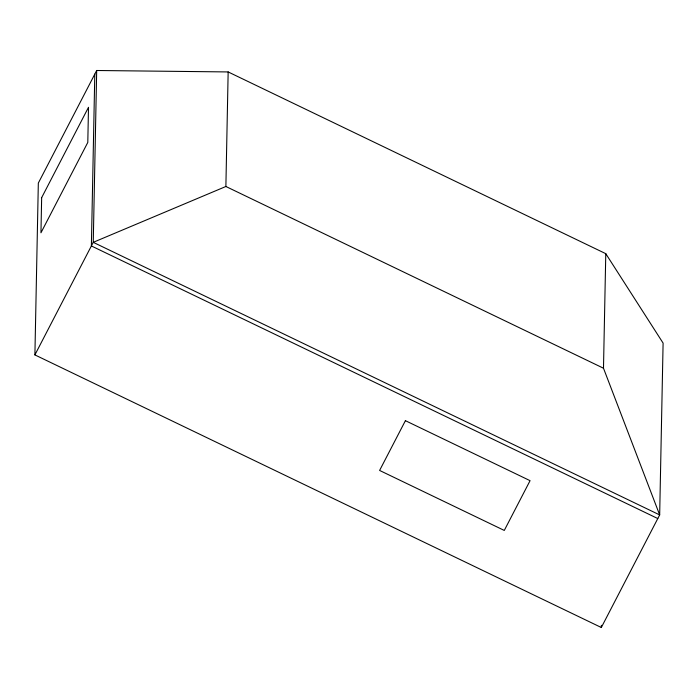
<?xml version="1.0" encoding="UTF-8"?>
<svg xmlns="http://www.w3.org/2000/svg" width="698" height="698" viewBox="0 0 698 698"><rect width="100%" height="100%" fill="white"/><g stroke="black" fill="none" stroke-linecap="round" stroke-linejoin="round"><path stroke-width="1.05" d="M34.9 354.907L38.329 183.077L96.682 70.498L228.159 71.938L605.777 253.671L663.1 343.093L659.671 514.923L601.318 627.502L34.9 354.907L93.253 242.328L96.682 70.498M94.797 74.128L91.377 245.958L657.795 518.553M225.882 186.488L93.253 242.328L659.671 514.923L603.491 368.221L225.882 186.488L228.159 71.938M603.491 368.221L605.777 253.671M601.318 627.502L601.362 625.329M41.653 197.665L40.955 232.792L87.8 142.427L88.498 107.3L41.653 197.665M405.407 420.676L379.607 470.443L504.279 530.436L530.07 480.669L405.407 420.676"/></g></svg>
